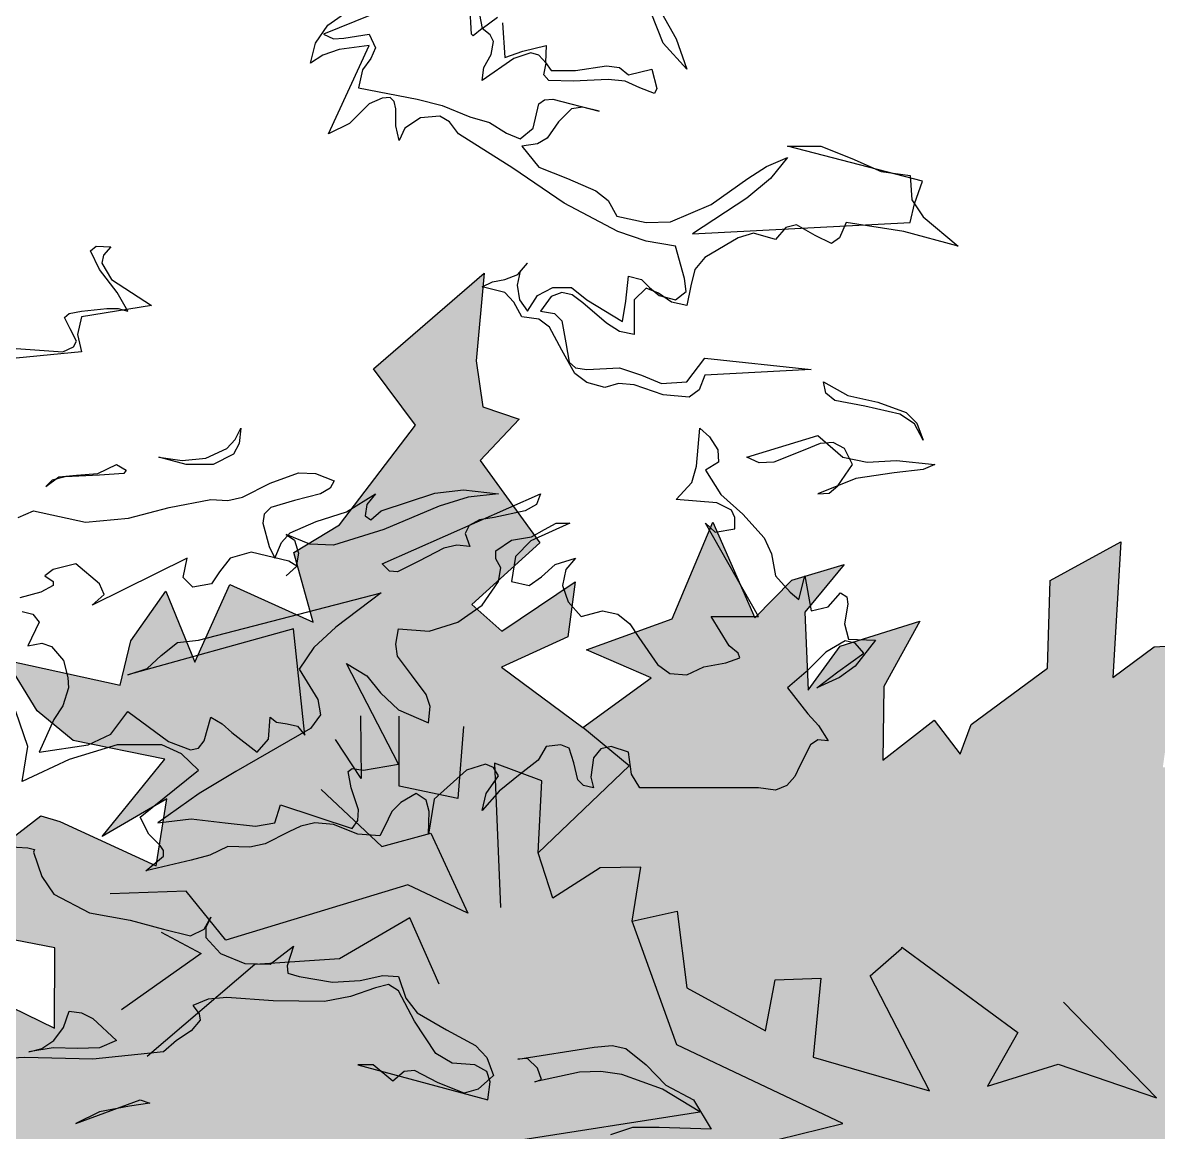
# Model space of a CAD drawing. Header units: millimetres. Extents: x 2403 to 72627, y 1744 to 50777.
# Drawn here: x 16013 to 19769, y 16036 to 19707 of the extents above; entities that cross this region are included whole.
import ezdxf

# ---------------------------------------------------------------- set-up
doc = ezdxf.new("R2010")
doc.units = ezdxf.units.MM
doc.layers.add('dwgmodels.com', color=250, linetype='Continuous')

# ---------------------------------------------------------------- blocks, each defined once
blk = doc.blocks.new('K15-2')
at = {"linetype": 'Continuous'}
for points in [[(1322.14, 3351.87), (1331.14, 3335.87), (1337.64, 3317.37), (1323.14, 3333.37), (1315.64, 3351.87)], [(1210.14, 3350.87), (1211.64, 3342.37), (1221.14, 3349.37)], [(1224.14, 3345.87), (1225.64, 3324.37), (1236.64, 3328.37), (1251.14, 3331.87), (1250.64, 3321.37), (1254.14, 3316.37), (1269.14, 3316.37), (1288.14, 3319.37), (1296.14, 3318.37), (1301.64, 3313.87), (1316.14, 3317.37), (1319.14, 3305.37), (1317.64, 3302.37), (1308.64, 3305.87), (1299.64, 3309.87), (1289.14, 3310.87), (1267.64, 3309.87), (1252.64, 3310.37), (1249.64, 3313.87), (1251.14, 3320.87), (1246.64, 3325.87), (1241.64, 3327.37), (1231.14, 3323.87), (1211.64, 3310.37), (1212.64, 3318.37), (1217.14, 3326.37), (1218.64, 3334.37), (1216.64, 3338.37), (1211.64, 3342.37), (1206.14, 3337.87), (1205.14, 3338.87), (1204.14, 3356.87)], [(1229.64, 3385.87), (1114.14, 3338.87), (1120.14, 3335.87), (1126.64, 3336.37), (1142.14, 3338.87), (1146.14, 3330.37), (1143.14, 3323.87), (1138.14, 3316.87), (1135.64, 3305.87), (1171.64, 3298.87), (1187.14, 3294.87), (1204.14, 3287.87), (1216.14, 3284.37), (1226.64, 3277.87), (1235.14, 3274.37), (1243.14, 3280.87), (1246.64, 3295.87), (1250.14, 3298.37), (1255.14, 3298.87), (1283.64, 3291.37), (1273.64, 3293.87), (1266.64, 3292.87), (1258.64, 3284.87), (1251.64, 3274.87), (1245.64, 3271.37), (1236.14, 3269.87), (1246.64, 3256.87), (1264.14, 3249.87), (1281.64, 3242.37), (1289.14, 3236.37), (1294.64, 3226.87), (1312.64, 3222.87), (1327.64, 3223.37), (1352.64, 3233.87), (1375.14, 3249.87), (1386.64, 3257.37), (1399.64, 3262.87), (1389.14, 3249.87), (1374.64, 3237.87), (1341.14, 3215.87), (1475.14, 3222.87), (1477.64, 3234.37), (1482.64, 3248.37), (1399.64, 3269.87), (1420.14, 3269.87), (1439.14, 3262.37), (1457.14, 3254.37), (1475.14, 3251.87), (1476.14, 3236.87), (1483.14, 3226.37), (1504.64, 3208.37), (1471.14, 3217.37), (1435.64, 3222.87), (1431.64, 3213.37), (1426.64, 3209.87), (1416.64, 3214.87), (1405.14, 3221.37), (1398.64, 3219.87), (1392.14, 3212.37), (1378.64, 3216.37), (1369.14, 3213.37), (1348.64, 3201.37), (1342.64, 3193.87), (1340.14, 3183.87), (1337.64, 3171.87), (1328.14, 3173.87), (1320.14, 3179.37), (1312.64, 3182.37), (1305.14, 3175.37), (1305.14, 3153.87), (1296.14, 3155.87), (1288.14, 3160.87), (1273.64, 3173.37), (1267.14, 3178.37), (1260.64, 3179.87), (1254.14, 3177.37), (1247.64, 3168.37), (1256.14, 3166.87), (1260.64, 3162.37), (1263.14, 3148.87), (1265.14, 3136.87), (1269.14, 3133.37), (1276.14, 3132.37), (1296.14, 3133.37), (1309.64, 3128.87), (1322.14, 3123.87), (1337.64, 3124.87), (1348.64, 3139.37), (1414.14, 3132.37), (1348.64, 3128.87), (1345.14, 3119.87), (1339.14, 3115.37), (1323.14, 3116.87), (1305.14, 3122.87), (1295.64, 3123.87), (1287.14, 3121.37), (1276.14, 3124.37), (1268.64, 3129.87), (1260.64, 3144.37), (1253.14, 3158.37), (1246.64, 3163.37), (1236.14, 3164.87), (1231.14, 3173.87), (1225.64, 3179.87), (1211.64, 3183.37), (1218.14, 3186.37), (1225.64, 3187.87), (1233.64, 3190.87), (1239.64, 3197.87), (1235.14, 3192.87), (1233.14, 3184.37), (1234.64, 3175.37), (1239.64, 3168.37), (1245.64, 3177.87), (1255.14, 3182.87), (1266.64, 3182.87), (1276.14, 3175.37), (1298.14, 3161.87), (1300.14, 3174.37), (1301.64, 3189.87), (1309.64, 3187.87), (1314.64, 3182.87), (1320.64, 3177.87), (1330.64, 3175.37), (1337.14, 3180.37), (1336.14, 3188.37), (1330.64, 3208.37), (1312.64, 3211.37), (1295.14, 3217.37), (1262.14, 3234.87), (1230.64, 3256.37), (1197.14, 3277.37), (1191.64, 3284.87), (1185.64, 3288.37), (1173.64, 3287.37), (1164.14, 3280.87), (1160.64, 3273.37), (1158.64, 3282.37), (1158.64, 3292.87), (1157.64, 3297.37), (1155.14, 3299.87), (1150.14, 3299.37), (1142.14, 3295.87), (1130.14, 3283.87), (1117.14, 3277.37), (1142.14, 3331.87), (1123.64, 3329.37), (1113.64, 3325.87), (1106.14, 3320.87), (1109.14, 3333.37), (1116.64, 3344.37), (1142.14, 3362.37)], [(852.64, 3150.37), (953.64, 3143.37), (960.14, 3146.37), (962.14, 3149.87), (958.14, 3157.37), (954.64, 3164.37), (957.64, 3166.87), (965.14, 3168.37), (980.64, 3169.87), (987.64, 3169.87), (993.64, 3168.37), (987.14, 3179.87), (976.14, 3193.87), (970.64, 3205.37), (974.14, 3208.37), (983.14, 3207.87), (978.64, 3202.87), (977.64, 3197.87), (983.64, 3187.87), (1008.14, 3171.87), (965.14, 3164.87), (962.64, 3153.87), (965.14, 3143.37), (852.64, 3132.37)], [(926.14, 3041.37), (935.64, 3045.37), (967.64, 3038.37), (994.14, 3040.87), (1019.14, 3047.37), (1044.64, 3052.37), (1055.14, 3051.87), (1064.14, 3053.87), (1081.14, 3062.37), (1098.64, 3068.87), (1109.14, 3068.37), (1120.64, 3063.87), (1118.14, 3059.37), (1112.14, 3055.87), (1096.14, 3051.87), (1081.64, 3047.37), (1077.64, 3043.37), (1076.64, 3037.87), (1080.64, 3023.37), (1084.14, 3016.37), (1088.14, 3025.87), (1093.64, 3031.87), (1109.64, 3038.87), (1128.14, 3044.87), (1146.14, 3055.87), (1140.64, 3049.37), (1139.64, 3042.37), (1143.14, 3039.87), (1149.64, 3045.37), (1182.64, 3056.37), (1200.14, 3058.37), (1221.64, 3055.87), (1203.14, 3053.87), (1185.14, 3048.37), (1151.14, 3033.87), (1120.14, 3024.37), (1105.64, 3024.87), (1091.14, 3030.87), (1096.14, 3027.37), (1098.64, 3019.37), (1097.14, 3010.87), (1091.14, 3005.37), (1097.64, 3011.37), (1092.64, 3014.37), (1069.64, 3019.87), (1056.64, 3016.37), (1050.14, 3007.87), (1045.14, 3000.37), (1033.64, 2998.37), (1027.64, 3004.37), (1030.14, 3016.37), (971.64, 2987.37), (979.14, 2993.87), (976.14, 3000.37), (961.64, 3012.87), (947.64, 3009.37), (942.64, 3005.37), (947.64, 3001.87), (947.64, 2999.37), (940.14, 2995.37), (927.14, 2991.87)], [(928.64, 2983.37), (935.14, 2981.87), (939.14, 2976.87), (932.14, 2962.37), (940.64, 2963.87), (946.64, 2961.87), (954.14, 2953.37), (956.64, 2942.87), (957.14, 2936.37), (953.64, 2925.37), (948.14, 2916.87), (939.14, 2896.87), (969.14, 2901.37), (983.14, 2907.87), (993.64, 2921.87), (1018.64, 2903.37), (1032.14, 2898.37), (1037.14, 2899.37), (1040.64, 2903.87), (1044.64, 2918.37), (1051.64, 2914.37), (1057.64, 2908.87), (1073.14, 2896.87), (1080.14, 2904.87), (1081.14, 2918.37), (1085.14, 2915.37), (1091.64, 2914.37), (1098.14, 2912.87), (1102.64, 2907.37), (1095.64, 2972.87), (993.64, 2944.37), (1005.64, 2948.37), (1014.14, 2956.37), (1024.14, 2964.37), (1037.14, 2965.87), (1149.64, 2994.87), (1121.64, 2973.87), (1108.14, 2961.37), (1099.14, 2947.87), (1110.64, 2929.37), (1112.14, 2919.87), (1106.14, 2911.37), (1060.14, 2884.87), (1037.64, 2871.37), (1012.14, 2853.37), (1032.64, 2855.87), (1053.64, 2853.37), (1072.14, 2851.37), (1084.14, 2853.37), (1087.64, 2864.37), (1131.64, 2849.87), (1135.14, 2854.87), (1135.64, 2861.37), (1131.14, 2874.87), (1129.14, 2884.87), (1131.64, 2886.87), (1138.64, 2885.87), (1160.14, 2889.37), (1128.14, 2951.37), (1140.64, 2943.87), (1149.14, 2933.37), (1160.14, 2922.87), (1178.64, 2914.87), (1179.64, 2924.87), (1177.14, 2932.37), (1168.14, 2944.37), (1159.64, 2955.87), (1158.64, 2963.37), (1160.14, 2972.87), (1179.14, 2971.37), (1196.64, 2976.87), (1211.64, 2987.37), (1221.64, 3001.87), (1223.14, 3010.37), (1220.14, 3015.87), (1220.14, 3020.87), (1229.64, 3027.37), (1242.14, 3029.37), (1250.14, 3033.87), (1257.14, 3037.87), (1265.64, 3037.87), (1241.64, 3026.87), (1232.14, 3017.37), (1229.64, 3001.87), (1240.64, 2999.37), (1248.14, 3004.87), (1256.64, 3012.37), (1269.14, 3016.37), (1263.14, 3009.37), (1261.14, 2999.37), (1264.64, 2989.37), (1272.64, 2980.37), (1285.64, 2983.87), (1295.14, 2981.87), (1302.64, 2975.87), (1308.14, 2967.37), (1319.64, 2950.87), (1327.14, 2945.37), (1337.64, 2944.37), (1348.14, 2949.37), (1361.64, 2951.87), (1370.14, 2954.87), (1369.14, 2957.87), (1363.64, 2962.37), (1352.64, 2980.37), (1381.64, 2980.37), (1349.14, 3037.87), (1355.14, 3032.37), (1367.14, 3034.37), (1367.14, 3041.37), (1365.14, 3045.87), (1356.14, 3050.37), (1331.14, 3052.37), (1340.64, 3062.87), (1343.64, 3072.87), (1345.64, 3096.37), (1351.64, 3090.87), (1356.64, 3082.87), (1357.14, 3075.37), (1349.14, 3070.37), (1358.64, 3055.37), (1372.14, 3043.37), (1385.14, 3028.87), (1389.64, 3018.87), (1392.14, 3005.37), (1401.14, 2995.37), (1406.64, 2990.87), (1410.14, 3005.37), (1414.14, 2983.87), (1424.64, 2986.37), (1432.14, 2994.87), (1436.14, 2992.37), (1436.64, 2987.87), (1434.64, 2975.87), (1437.14, 2966.37), (1453.64, 2965.87), (1441.14, 2949.87), (1431.64, 2942.87), (1417.64, 2936.37), (1430.64, 2946.37), (1446.64, 2957.87), (1441.14, 2963.87), (1435.14, 2965.37), (1423.14, 2958.37), (1411.14, 2946.37), (1399.64, 2936.37), (1412.14, 2920.37), (1418.64, 2913.37), (1424.64, 2903.87), (1418.14, 2904.37), (1413.64, 2901.37), (1407.14, 2888.37), (1404.14, 2881.87), (1399.14, 2876.37), (1392.14, 2873.37), (1381.64, 2874.87), (1308.64, 2874.87), (1303.64, 2883.37), (1301.64, 2896.87), (1291.14, 2900.37), (1284.64, 2898.87), (1280.14, 2893.37), (1278.64, 2881.37), (1280.14, 2874.87), (1274.14, 2876.37), (1270.64, 2879.87), (1268.14, 2890.37), (1265.14, 2899.37), (1260.14, 2901.37), (1251.14, 2900.37), (1246.14, 2891.87), (1235.14, 2883.37), (1222.14, 2872.87), (1211.64, 2860.87), (1214.14, 2871.37), (1221.64, 2882.37), (1218.64, 2887.37), (1213.64, 2889.37), (1202.14, 2885.87), (1182.14, 2867.87), (1178.64, 2846.37), (1179.14, 2860.37), (1177.14, 2867.37), (1171.14, 2871.37), (1161.64, 2865.87), (1156.14, 2860.37), (1151.64, 2850.87), (1148.64, 2845.37), (1135.14, 2846.37), (1120.14, 2852.37), (1108.64, 2853.37), (1100.14, 2851.37), (1092.64, 2847.87), (1078.14, 2840.37), (1068.64, 2838.37), (1055.14, 2838.87), (1044.14, 2833.37), (1032.64, 2830.37), (1004.64, 2823.87), (1015.64, 2832.87), (1015.64, 2836.37), (1013.64, 2839.37), (1006.64, 2846.37), (1001.14, 2856.87), (1037.14, 2885.87), (1026.64, 2895.87), (1014.64, 2901.37), (987.14, 2901.37), (957.64, 2892.37), (928.64, 2878.87), (932.14, 2900.37), (924.64, 2921.87)], [(918.64, 2838.87), (932.14, 2837.87), (936.14, 2836.87), (935.64, 2835.37), (940.64, 2820.37), (948.14, 2809.37), (970.14, 2797.87), (995.14, 2793.37), (1015.64, 2787.87), (1032.14, 2783.87), (1040.64, 2787.87), (1044.64, 2795.37), (1041.64, 2788.87), (1041.64, 2782.87), (1050.64, 2772.87), (1065.64, 2766.87), (1081.14, 2766.37), (1095.64, 2777.37), (1091.64, 2765.37), (1092.14, 2760.87), (1099.14, 2758.87), (1119.64, 2755.37), (1136.64, 2756.37), (1150.64, 2759.37), (1160.14, 2758.87), (1164.64, 2745.37), (1171.64, 2736.37), (1189.64, 2725.87), (1207.64, 2716.37), (1214.64, 2708.87), (1218.64, 2697.87), (1209.14, 2689.37), (1200.64, 2686.87), (1184.64, 2693.37), (1170.14, 2700.87), (1163.64, 2700.37), (1156.64, 2694.37), (1144.64, 2704.37), (1135.14, 2704.37), (1215.14, 2682.87), (1216.64, 2693.87), (1214.64, 2700.37), (1207.14, 2704.37), (1193.14, 2705.37), (1183.14, 2711.37), (1170.14, 2731.37), (1160.14, 2749.87), (1154.14, 2753.87), (1146.14, 2751.87), (1130.64, 2746.37), (1114.64, 2743.37), (1083.14, 2743.87), (1054.64, 2745.87), (1043.14, 2744.87), (1033.64, 2740.87), (1037.64, 2735.87), (1038.14, 2731.87), (1032.64, 2725.37), (1023.64, 2719.37), (1015.64, 2712.37), (972.14, 2707.87), (930.14, 2708.87), (911.64, 2707.87)], [(1421.64, 3124.87), (1436.64, 3116.37), (1455.14, 3112.37), (1472.64, 3105.87), (1479.14, 3099.37), (1483.14, 3088.87), (1477.64, 3098.87), (1468.64, 3104.87), (1447.14, 3109.87), (1428.64, 3113.37), (1423.14, 3117.87), (1421.64, 3124.87)], [(1063.14, 3096.37), (1062.14, 3086.87), (1058.64, 3080.37), (1046.14, 3073.87), (1029.64, 3073.87), (1012.64, 3078.37), (1027.14, 3076.37), (1041.64, 3077.87), (1054.64, 3083.87), (1059.64, 3089.37), (1063.14, 3096.37)], [(1418.14, 3091.87), (1433.64, 3078.37), (1448.64, 3075.37), (1466.64, 3076.37), (1490.14, 3073.87), (1483.14, 3070.87), (1465.14, 3068.87), (1441.64, 3065.37), (1418.14, 3055.87), (1425.14, 3056.37), (1430.64, 3060.87), (1439.64, 3073.87), (1434.64, 3083.87), (1427.64, 3087.37), (1419.64, 3086.87), (1410.14, 3082.87), (1391.14, 3075.37), (1382.14, 3074.87), (1374.64, 3078.37), (1418.14, 3091.87)], [(986.64, 3073.87), (992.64, 3070.37), (991.14, 3068.37), (976.14, 3067.37), (955.14, 3066.37), (947.14, 3064.37), (943.14, 3060.37), (951.14, 3066.37), (962.14, 3067.37), (975.14, 3068.37), (986.64, 3073.87)], [(1247.64, 3055.87), (1245.14, 3049.37), (1238.14, 3045.37), (1219.14, 3041.37), (1210.14, 3039.87), (1203.64, 3036.37), (1201.14, 3031.37), (1204.14, 3023.37), (1196.14, 3024.37), (1188.14, 3022.37), (1172.64, 3014.37), (1159.64, 3007.87), (1154.64, 3008.37), (1150.14, 3012.87), (1247.64, 3055.87)], [(957.64, 2737.37), (965.14, 2736.37), (972.14, 2732.87), (986.64, 2719.37), (976.14, 2714.87), (962.64, 2714.37), (947.64, 2714.87), (932.64, 2712.37), (940.64, 2714.37), (948.14, 2719.37), (954.14, 2727.37), (957.64, 2737.37)], [(1280.64, 2715.37), (1291.64, 2716.37), (1300.14, 2714.37), (1312.64, 2704.37), (1324.64, 2691.87), (1341.64, 2682.87), (1352.64, 2664.87), (1320.64, 2665.87), (1304.14, 2665.87), (1290.64, 2661.37)], [(1230.14, 2657.37), (1345.64, 2675.37), (1322.64, 2689.37), (1297.64, 2698.37), (1284.64, 2700.37), (1271.64, 2699.87), (1244.14, 2693.87), (1248.14, 2695.37), (1245.64, 2702.37), (1239.64, 2708.37), (1233.64, 2707.87), (1280.64, 2715.37)], [(1001.14, 2682.87), (1007.14, 2680.87), (994.64, 2678.87), (976.14, 2675.37), (961.64, 2668.37), (1001.14, 2682.87)]]:
    blk.add_lwpolyline(points, dxfattribs=at)
blk = doc.blocks.new('I_SITE2D_TREE_ELEV_Deciduous 4_P')
at = {"color": 0, "linetype": 'ByBlock', "lineweight": -2}
for points in [[(-1.6483, 22.3803), (-1.3544, 22.6064), (-1.3544, 22.6064), (-1.2596, 22.5778), (-0.7778, 22.3574), (-0.7257, 22.6912), (-1.0471, 22.5024), (-0.7351, 22.889), (-1.1921, 22.983), (-1.3721, 23.1306), (-1.5281, 23.3835), (-0.9575, 23.26), (-0.904, 23.4805), (-0.7307, 23.7296), (-0.5848, 23.3742), (-0.41, 23.7622), (0.0065, 23.574), (-0.09, 23.9219), (0.138, 24.0602), (0.5171, 24.5585), (0.3075, 24.8397), (0.3075, 24.8397), (0.8607, 25.3176), (0.8208, 24.8802), (0.8527, 24.6505), (1.035, 24.5885), (0.8398, 24.3817), (1.1375, 23.971), (0.7984, 23.663), (0.9481, 23.5288), (1.3151, 23.7754), (1.2779, 23.501), (0.9463, 23.3487), (1.3523, 23.0478), (1.6936, 23.2957), (1.3709, 23.4364), (1.7987, 23.5909), (2.0021, 24.0736), (2.2125, 23.5951), (2.3965, 23.7836), (2.6577, 23.862), (2.461, 23.6243), (2.4783, 23.234), (2.6381, 23.4545), (3.0354, 23.5796), (2.8566, 23.2519), (2.851, 22.8849), (3.1076, 23.0837), (3.2368, 22.9144), (3.292, 23.0628), (3.6727, 23.3448), (3.6868, 23.7817), (4.0393, 23.9758), (3.9999, 23.2982), (4.2063, 23.4513), (4.4834, 23.4672)], [(0.2431, 23.1062), (0.2453, 22.7938), (0.1173, 22.987)], [(0.757, 23.0524), (0.7278, 22.6935), (0.4356, 22.7555), (0.4352, 23.1039)], [(1.5992, 22.0802), (1.643, 22.3492), (1.4387, 22.347), (1.2032, 22.1953), (1.13, 22.4219), (1.5833, 22.8566), (1.3523, 23.0478)], [(1.13, 22.4219), (1.1473, 22.7814), (0.9113, 22.87), (0.9418, 22.1478)], [(0.0453, 22.7382), (0.349, 22.4525), (0.5942, 22.5197), (0.7792, 22.1196), (0.4788, 22.261), (-0.4301, 21.9855), (-0.6277, 22.23), (-1.0075, 22.2174)], [(2.2182, 20.9626), (2.6505, 21.0688), (1.8218, 21.4621), (1.5992, 22.0802), (1.8246, 22.1294), (1.8715, 21.748), (2.2644, 21.5318), (2.3127, 21.7868), (2.5413, 21.7947), (2.5034, 21.4002), (2.5034, 21.4002), (3.084, 21.2333), (2.7872, 21.8069), (2.9448, 21.9435), (2.9451, 21.9504), (3.5252, 21.5244), (3.3733, 21.2554), (3.7269, 21.3654), (4.2182, 21.1977), (3.7539, 21.6764)], [(0.6352, 21.7662), (0.4881, 22.0975), (0.1368, 21.8913), (-0.285, 21.8635), (-0.8235, 21.4038)], [(-0.7525, 22.025), (-0.5534, 21.9193), (-0.9513, 21.6381)]]:
    blk.add_lwpolyline(points, dxfattribs=at)
blk.add_lwpolyline([(-1.2852, 21.5461), (-1.2848, 21.9476), (-1.5874, 22.005), (-1.8029, 21.9124), (-1.9408, 21.6496), (-1.5736, 21.6852)], close=True, dxfattribs=at)
blk = doc.blocks.new('*U8')
at = {"layer": 'dwgmodels.com', "color": 69, "linetype": 'Continuous', "lineweight": -3, "xscale": 663.9147824727843, "yscale": 663.9147824727843, "zscale": 663.9147824727843}
blk.add_blockref('I_SITE2D_TREE_ELEV_Deciduous 4_P', (0, 0), dxfattribs=at)
blk = doc.blocks.new('tree 1 side')
at = {"lineweight": -2}
h = blk.add_hatch(color=256, dxfattribs=at)
h.dxf.hatch_style = 1
h.set_gradient(color1=(0, 127, 31), one_color=1, tint=1, name='SPHERICAL')
h.paths.add_polyline_path([(0.1229, 4.7235), (0.0064, 4.783), (-0.1571, 4.8227), (-0.3184, 4.86), (-0.3424, 4.939), (-0.2127, 4.9885), (-0.1975, 4.8923), (-0.0543, 4.9269), (-0.1343, 5.0841), (-0.1161, 5.0952), (-0.1264, 5.2133), (-0.2008, 5.1891), (-0.2144, 5.1198), (-0.3014, 5.0484), (-0.3302, 5.1453), (-0.3624, 5.2684), (-0.1783, 5.2437), (-0.1766, 5.3271), (-0.3037, 5.3309), (-0.2181, 5.4087), (-0.3457, 5.4864), (-0.4271, 5.3647), (-0.4587, 5.2509), (-0.5728, 5.312), (-0.5356, 5.4239), (-0.4884, 5.4972), (-0.5596, 5.5524), (-0.6067, 5.483), (-0.6331, 5.4303), (-0.6831, 5.6316), (-0.7667, 5.6657), (-0.7899, 5.5594), (-0.7355, 5.4869), (-0.7039, 5.3979), (-0.7909, 5.41), (-0.8497, 5.4748), (-0.9212, 5.476), (-0.884, 5.5895), (-0.9809, 5.6777), (-0.9742, 5.4507), (-1.0605, 5.5105), (-1.1108, 5.5885), (-1.191, 5.6224), (-1.2503, 5.5815), (-1.2949, 5.5297), (-1.2866, 5.7361), (-1.2334, 5.7319), (-1.2523, 5.8362), (-1.2945, 5.7865), (-1.2549, 5.9835), (-1.3637, 6.0842), (-1.4265, 6.1367), (-1.4813, 6.0381), (-1.6249, 6.104), (-1.524, 5.847), (-1.5919, 6.0054), (-1.733, 6.0144), (-1.6059, 5.7975), (-1.7018, 5.7879), (-1.7381, 5.909), (-1.8771, 5.9475), (-1.7883, 5.8102), (-1.7474, 5.6668), (-2.0337, 5.7521), (-1.8768, 5.6236), (-2.0209, 5.6521), (-1.9898, 5.4716), (-1.8354, 5.4562), (-1.8475, 5.3693), (-1.8039, 5.3655), (-1.9299, 5.1806), (-1.7176, 5.2579), (-1.6626, 5.3269), (-1.5754, 5.2727), (-1.7187, 5.1523), (-1.6034, 5.0212), (-1.5587, 5.123), (-1.4858, 5.1513), (-1.4541, 5.1117), (-1.5523, 5.009), (-1.579, 4.9149), (-1.3865, 4.8994), (-1.3171, 5.0199), (-1.243, 4.9521), (-1.2987, 4.9054), (-1.3775, 4.8035), (-1.2948, 4.8216), (-1.191, 4.7928), (-1.237, 4.5342), (-1.5394, 4.7794), (-1.4462, 4.6499), (-1.587, 4.6646), (-1.5648, 4.7488), (-1.6707, 4.78), (-1.7854, 4.8412), (-1.7695, 4.6734), (-1.919, 4.5789), (-1.7861, 4.6123), (-1.9076, 4.3198), (-1.7832, 4.507), (-1.8268, 4.3102), (-1.7212, 4.4739), (-1.6323, 4.4657), (-1.7457, 4.2944), (-1.5892, 4.2869), (-1.5068, 4.3823), (-1.5214, 4.4921), (-1.3351, 4.4434), (-1.4215, 4.418), (-1.3494, 4.2276), (-1.2234, 4.4023), (-1.0994, 4.3349), (-1.1273, 4.4636), (-0.877, 4.4453), (-0.8784, 4.2504), (-1.0036, 4.3098), (-1.0835, 4.2506), (-1.1835, 4.2037), (-1.282, 4.0931), (-1.1234, 3.9997), (-0.9408, 4.0267), (-0.8521, 3.9332), (-0.9701, 3.7951), (-0.8275, 3.8184), (-0.8733, 3.6933), (-0.6722, 3.7035), (-0.6219, 3.5437), (-0.6128, 3.6984), (-0.5208, 3.6622), (-0.4371, 3.6644), (-0.5154, 3.7733), (-0.4169, 3.7549), (-0.2052, 3.8203), (-0.1096, 3.8237), (-0.1659, 3.6809), (-0.0508, 3.6754), (-0.0727, 3.5969), (0.0546, 3.6328), (0.1186, 3.8071), (0.2035, 3.7871), (0.1362, 3.6767), (0.2181, 3.5949), (0.3584, 3.616), (0.3549, 3.7576), (0.4589, 3.8521), (0.6208, 3.8267), (0.6237, 3.8879), (0.7094, 3.8861), (0.8158, 3.7815), (0.8986, 3.6838), (1.0865, 3.5373), (1.0124, 3.5329), (0.9277, 3.5074), (0.8928, 3.5625), (0.7812, 3.5224), (0.8522, 3.4275), (0.7923, 3.4224), (0.9583, 3.3525), (0.874, 3.2531), (0.983, 3.2519), (0.9854, 3.254), (1.1515, 3.1506), (1.0877, 3.2309), (1.0586, 3.3357), (1.1743, 3.2467), (1.3048, 3.1966), (1.2372, 3.3971), (1.3597, 3.2974), (1.5157, 3.2803), (1.4057, 3.3452), (1.3524, 3.441), (1.3366, 3.5275), (1.204, 3.5356), (1.0546, 3.6184), (1.1295, 3.6528), (1.1128, 3.8366), (1.316, 3.8428), (1.1156, 3.978), (1.0593, 3.929), (0.9255, 3.9951), (0.8202, 4.1211), (1.0024, 4.1522), (0.8652, 4.2304), (0.7531, 4.1801), (0.6623, 4.1946), (0.7272, 4.2569), (0.663, 4.2918), (0.6639, 4.3174), (0.6063, 4.3525), (0.4611, 4.3117), (0.5087, 4.1782), (0.3653, 4.2583), (0.362, 4.354), (0.2768, 4.4018), (0.243, 4.4097), (0.2225, 4.3965), (0.2136, 4.3753), (0.2244, 4.3526), (0.2884, 4.3138), (0.4127, 4.1686), (0.4128, 4.1708), (0.4301, 4.0802), (0.3849, 4.0864), (0.2558, 4.1306), (0.2624, 4.0667), (0.1863, 4.0561), (0.2068, 3.9398), (0.073, 3.9343), (0.1191, 4.0179), (0.0352, 4.01), (-0.1212, 3.9118), (-0.1707, 3.9937), (-0.3034, 4.012), (-0.3298, 3.9121), (-0.4429, 4.0068), (-0.5572, 4.064), (-0.6275, 4.0554), (-0.7505, 4.1807), (-0.6703, 4.1927), (-0.6084, 4.204), (-0.5132, 4.1517), (-0.2415, 4.059), (-0.2416, 4.0568), (0.0352, 4.01), (0.1191, 4.0179), (0.073, 3.9343), (0.2068, 3.9398), (0.1863, 4.0561), (0.2624, 4.0667), (0.2558, 4.1306), (0.3849, 4.0864), (0.4301, 4.0802), (0.4134, 4.1677), (0.2884, 4.3138), (0.2244, 4.3526), (0.2136, 4.3753), (0.2225, 4.3965), (0.243, 4.4097), (0.2768, 4.4018), (0.2839, 4.5151), (0.4344, 4.5358), (0.6, 4.5534), (0.7299, 4.5613), (1.023, 4.4995), (1.0899, 4.4366), (1.1153, 4.3496), (1.002, 4.3454), (1.1044, 4.1592), (1.1618, 4.3235), (1.2106, 4.17), (1.3371, 4.2833), (1.2936, 4.3712), (1.3609, 4.3179), (1.4474, 4.1768), (1.5009, 4.0845), (1.5532, 4.1797), (1.6123, 4.1689), (1.7512, 4.0787), (1.6909, 4.2782), (1.6102, 4.3736), (1.77, 4.3523), (1.7768, 4.2446), (1.8025, 4.1518), (1.877, 4.2613), (1.917, 4.1344), (2.0527, 4.108), (2.1862, 4.1073), (2.1019, 4.175), (2.0372, 4.2838), (2.1457, 4.3064), (2.073, 4.3195), (1.9905, 4.3872), (1.9245, 4.504), (2.0659, 4.5012), (1.9172, 4.6015), (1.8698, 4.6913), (1.8313, 4.6335), (1.8213, 4.5925), (1.7453, 4.6177), (1.7949, 4.7409), (1.7342, 4.7177), (1.638, 4.7501), (1.5947, 4.7124), (1.6481, 4.6303), (1.5876, 4.5656), (1.4517, 4.6341), (1.437, 4.7899), (1.5582, 4.7801), (1.4958, 4.8547), (1.4822, 4.9372), (1.7, 4.883), (1.6073, 5.0227), (1.5345, 5.0796), (1.4891, 5.0818), (1.4489, 5.0382), (1.3959, 5.1283), (1.4603, 5.1451), (1.3834, 5.3295), (1.5636, 5.2731), (1.516, 5.1441), (1.659, 5.1054), (1.6384, 5.2559), (1.6481, 5.327), (1.7386, 5.3068), (1.8171, 5.249), (1.745, 5.1928), (1.9249, 5.1268), (2.047, 5.1845), (1.9648, 5.2601), (1.9248, 5.3734), (2.0769, 5.2746), (2.0447, 5.3867), (2.0408, 5.3877), (1.9208, 5.5048), (1.7932, 5.4968), (1.801, 5.4112), (1.6886, 5.4722), (1.7234, 5.5342), (1.6671, 5.5585), (1.5597, 5.5222), (1.5375, 5.6403), (1.633, 5.7232), (1.6632, 5.6422), (1.7585, 5.6041), (1.7463, 5.6803), (1.8382, 5.6418), (1.9178, 5.5607), (1.9315, 5.6794), (1.8753, 5.7991), (1.9208, 5.835), (2.0601, 5.7544), (2.0008, 5.5965), (2.1188, 5.6044), (2.155, 5.6942), (2.2133, 5.6658), (2.1851, 5.5757), (2.1723, 5.4746), (2.3296, 5.4375), (2.2566, 5.6217), (2.4529, 5.4372), (2.4951, 5.5227), (2.4954, 5.6602), (2.6372, 5.6654), (2.4307, 5.8043), (2.4389, 5.8556), (2.4905, 5.8054), (2.6863, 5.8596), (2.5194, 5.9932), (2.457, 6.1019), (2.5439, 6.0898), (2.653, 6.0425), (2.6234, 6.1235), (2.5208, 6.1881), (2.502, 6.2469), (2.7049, 6.2468), (2.5562, 6.3455), (2.4275, 6.3994), (2.3337, 6.3505), (2.3843, 6.2924), (2.2099, 6.3405), (2.259, 6.4177), (2.1756, 6.4552), (2.0081, 6.5292), (1.9246, 6.4474), (1.772, 6.465), (1.6228, 6.4221), (1.4589, 6.4402), (1.3305, 6.5833), (1.1693, 6.6348), (0.9951, 6.7347), (0.931, 6.7258), (0.877, 6.7125), (0.7908, 6.7047), (0.7157, 6.7146), (0.6527, 6.7273), (0.5457, 6.6886), (0.4367, 6.6564), (0.438, 6.7152), (0.4691, 6.7145), (0.3749, 6.906), (0.4511, 6.9199), (0.5078, 6.8098), (0.5741, 6.7469), (0.6257, 6.7803), (0.6113, 6.8605), (0.7045, 6.8481), (0.7829, 6.8244), (0.7346, 6.9421), (0.8778, 6.9773), (0.6033, 7.1075), (0.5296, 7.3122), (0.5441, 7.4013), (0.4765, 7.4006), (0.3985, 7.3503), (0.3742, 7.4254), (0.5243, 7.5693), (0.4478, 7.6327), (0.3134, 7.7323), (0.4232, 7.7827), (0.4355, 7.8736), (0.314, 7.7919), (0.2644, 7.8364), (0.3767, 7.9384), (0.2781, 8.0744), (0.3428, 8.1429), (0.2824, 8.1634), (0.2718, 8.2395), (0.285, 8.3843), (0.1018, 8.2261), (0.1712, 8.1329), (0.0457, 7.9679), (-0.0298, 7.9221), (0.0022, 7.8069), (-0.1358, 7.8692), (-0.1937, 7.7407), (-0.242, 7.8584), (-0.2994, 7.7759), (-0.3171, 7.7029), (-0.5061, 7.7438), (-0.4544, 7.6601), (-0.3948, 7.6112), (-0.2434, 7.58), (-0.3467, 7.452), (-0.2403, 7.5145), (-0.2576, 7.404), (-0.4171, 7.477), (-0.4485, 7.4865), (-0.5459, 7.4116), (-0.6069, 7.502), (-0.7663, 7.6608), (-0.7337, 7.5581), (-0.7774, 7.5125), (-0.8637, 7.4547), (-0.9405, 7.347), (-0.8259, 7.3796), (-1.0006, 7.2203), (-0.9575, 7.0751), (-1.0718, 7.1442), (-1.1909, 7.2334), (-1.1763, 7.0878), (-1.2974, 7.0022), (-1.1825, 6.875), (-1.2819, 6.9116), (-1.3636, 6.8678), (-1.2662, 6.7898), (-1.4127, 6.6736), (-1.4974, 6.8146), (-1.5523, 6.7479), (-1.465, 6.6602), (-1.5904, 6.5349), (-1.7073, 6.586), (-1.6582, 6.4484), (-1.7435, 6.4587), (-1.8527, 6.3742), (-1.7774, 6.2854), (-1.7821, 6.2339), (-1.6938, 6.287), (-1.6061, 6.2908), (-1.5218, 6.2708), (-1.4886, 6.2175), (-1.5088, 6.1628), (-1.6338, 6.1267), (-1.6249, 6.104), (-1.4813, 6.0381), (-1.4265, 6.1367), (-1.3637, 6.0842), (-1.2549, 5.9835), (-1.2945, 5.7865), (-1.2523, 5.8362), (-1.2334, 5.7319), (-1.2866, 5.7361), (-1.2949, 5.5297), (-1.2503, 5.5815), (-1.191, 5.6224), (-1.1108, 5.5885), (-1.0605, 5.5105), (-0.9742, 5.4507), (-0.9809, 5.6777), (-0.884, 5.5895), (-0.9212, 5.476), (-0.8497, 5.4748), (-0.7909, 5.41), (-0.7039, 5.3979), (-0.7355, 5.4869), (-0.7899, 5.5594), (-0.7667, 5.6657), (-0.6831, 5.6316), (-0.6331, 5.4303), (-0.6067, 5.483), (-0.5596, 5.5524), (-0.4884, 5.4972), (-0.5356, 5.4239), (-0.5728, 5.312), (-0.4587, 5.2509), (-0.4271, 5.3647), (-0.3457, 5.4864), (-0.2181, 5.4087), (-0.3037, 5.3309), (-0.1766, 5.3271), (-0.1783, 5.2437), (-0.3624, 5.2684), (-0.3302, 5.1453), (-0.3014, 5.0484), (-0.2144, 5.1198), (-0.2008, 5.1891), (-0.1264, 5.2133), (-0.1161, 5.0952), (-0.0793, 5.1531), (-0.0098, 5.1083), (-0.0097, 5.2771), (0.0743, 5.2514), (0.1454, 5.2759), (0.1075, 5.1481), (0.0488, 5.0498), (0.1463, 5.0809)])
h.paths.add_polyline_path([(0.6813, 5.9979), (0.6016, 6.1609), (0.6751, 6.1534), (0.6995, 6.1283), (0.6769, 6.0715)], flags=16)
h.paths.add_polyline_path([(0.92, 5.9984), (0.835, 6.1696), (0.8056, 6.1374), (0.7836, 6.1402), (0.7902, 6.2774), (0.8579, 6.1963), (0.9846, 6.101), (0.9577, 6.0381)], flags=16)
h.paths.add_polyline_path([(0.2522, 5.9248), (0.1956, 5.9076), (0.2113, 6.0205), (-0.0168, 6.169), (-0.1871, 6.2209), (-0.5759, 6.3726), (-0.7661, 6.4237), (-0.9484, 6.5381), (-0.6336, 6.4609, 0.11871), (-0.6133, 6.4608), (-0.3436, 6.5245), (-0.3236, 6.4431, 0.296835), (-0.2893, 6.4109), (-0.1513, 6.3863), (-0.038, 6.3375, 0.141385), (-0.0143, 6.3345), (0.1097, 6.3538), (0.2042, 6.3351), (0.2869, 6.2698)], flags=16)
h.paths.add_polyline_path([(0.5634, 6.1928), (0.5154, 6.1889), (0.4744, 6.1988), (0.4473, 6.2143), (0.4313, 6.2588), (0.4485, 6.2859), (0.4676, 6.3048), (0.4973, 6.3091), (0.5427, 6.295), (0.6543, 6.2163)], flags=16)
h.paths.add_polyline_path([(0.7362, 6.23), (0.6738, 6.2552), (0.5675, 6.3137), (0.4645, 6.3703), (0.4071, 6.3714), (0.413, 6.4109), (0.4409, 6.459), (0.5419, 6.4445), (0.6729, 6.4024), (0.7283, 6.3497)], flags=16)
h.paths.add_polyline_path([(0.8218, 6.3077), (0.6779, 6.4595), (0.598, 6.4992), (0.5368, 6.5044), (0.4488, 6.4927), (0.4059, 6.5584), (0.4168, 6.6192), (0.4686, 6.6207), (0.5636, 6.648), (0.6246, 6.6752), (0.6942, 6.6815), (0.7413, 6.6673), (0.8142, 6.6479), (0.8858, 6.6126), (0.9298, 6.569), (0.9531, 6.5219), (0.9794, 6.4911), (1.0284, 6.4688), (1.0794, 6.4187), (1.0793, 6.3687), (1.0985, 6.32), (1.1525, 6.2839), (1.1922, 6.2359), (1.0483, 6.269), (0.9879, 6.2537), (0.9914, 6.2439)], flags=16)
h.paths.add_polyline_path([(0.0824, 5.9153), (0.0155, 5.9305), (-0.0618, 5.8944), (-0.0112, 5.9914), (-0.158, 6.082), (-0.1266, 5.9549), (-0.2225, 6.0271), (-0.234, 5.9902), (-0.2505, 5.941), (-0.2767, 5.8928), (-0.3822, 5.9337), (-0.4243, 5.9675), (-0.3158, 5.9901), (-0.4121, 6.0919), (-0.2935, 6.1584), (-0.1858, 6.1652), (-0.0252, 6.1131), (0.0704, 6.033)], flags=16)
h.paths.add_polyline_path([(0.2797, 6.3673), (0.0428, 6.4167), (-0.006, 6.431), (0.0204, 6.4831), (0.1073, 6.517), (0.1896, 6.5267), (0.2872, 6.5243), (0.2871, 6.5221)], flags=16)
h.paths.add_polyline_path([(0.6393, 4.9936), (0.5664, 4.967), (0.5167, 4.9256), (0.4807, 4.8853), (0.4483, 4.8732), (0.3885, 4.8698), (0.309, 4.8719), (0.2928, 4.9006), (0.3084, 5.0612), (0.3616, 5.0086), (0.3793, 4.9282), (0.4533, 4.9309), (0.4652, 5.0116)], flags=16)
h.paths.add_polyline_path([(-0.1762, 5.7487), (-0.2162, 5.7444), (-0.2501, 5.7364), (-0.2821, 5.7339), (-0.2271, 5.8484)], flags=16)
h.paths.add_polyline_path([(0.7348, 4.9589), (0.7343, 4.9009), (0.7604, 4.8639), (0.8164, 4.8356), (0.8664, 4.8827), (0.906, 4.7955), (0.7875, 4.8131), (0.7117, 4.8088), (0.6589, 4.7852), (0.6172, 4.7457), (0.5736, 4.7018), (0.5278, 4.6586), (0.5116, 4.6173), (0.429, 4.5894), (0.2782, 4.5967), (0.2856, 4.835), (0.3128, 4.82), (0.44, 4.8196), (0.516, 4.8279), (0.5577, 4.8679), (0.6075, 4.911), (0.6545, 4.9428)], flags=16)
h.paths.add_polyline_path([(-0.2998, 6.24), (-0.3496, 6.1969), (-0.4303, 6.1746), (-0.4928, 6.1975), (-0.4979, 6.0921), (-0.5573, 6.133), (-0.6417, 6.1149), (-0.5998, 6.2066), (-0.6846, 6.2147), (-0.776, 6.1816), (-0.7527, 6.0867), (-0.8104, 6.0792), (-0.8521, 6.2068), (-0.8156, 6.221), (-0.7626, 6.294), (-0.9474, 6.3745), (-0.9601, 6.441), (-0.8912, 6.4337), (-0.7986, 6.4094), (-0.7251, 6.3303)], flags=16)
h.paths.add_polyline_path([(-0.4053, 5.6182), (-0.5348, 5.6904), (-0.6115, 5.6662), (-0.5736, 5.7099), (-0.5552, 5.7272), (-0.5244, 5.7416), (-0.4828, 5.7436), (-0.4178, 5.7245)], flags=16)
h.paths.add_polyline_path([(0.8716, 4.7415), (0.9763, 4.7223), (0.995, 4.6617), (1.0446, 4.6536), (1.1822, 4.7027), (1.1286, 4.6274), (0.9218, 4.5817), (0.7257, 4.603), (0.5944, 4.6036), (0.6057, 4.6247), (0.6329, 4.6592), (0.6766, 4.6929), (0.7713, 4.7241)], flags=16)
h.paths.add_polyline_path([(1.6152, 6.3827), (1.763, 6.3955), (1.819, 6.4485), (2.0223, 6.2916), (1.8697, 6.2631), (1.7785, 6.3272), (1.7213, 6.356), (1.7212, 6.3537)], flags=16)
h.paths.add_polyline_path([(0.1075, 4.6509), (0.1119, 4.3285), (-0.0526, 4.3818), (-0.1789, 4.4498), (-0.2929, 4.4792), (-0.414, 4.477), (-0.5785, 4.4946), (-0.7221, 4.5237), (-0.6498, 4.6196), (-0.6675, 4.6876), (-0.7736, 4.7409), (-0.7035, 4.8268), (-0.5919, 4.7959), (-0.6834, 4.7485), (-0.6498, 4.6196), (-0.7221, 4.5237), (-0.5785, 4.4946), (-0.414, 4.477), (-0.2929, 4.4792), (-0.2401, 4.538), (-0.1718, 4.4694), (-0.1099, 4.5159), (-0.1964, 4.7013), (-0.0655, 4.6592), (-0.0547, 4.5513), (0.0567, 4.5874), (0.0125, 4.6783), (-0.0652, 4.7007), (-0.0846, 4.7573), (-0.3208, 4.7734), (-0.3602, 4.687), (-0.3949, 4.7457), (-0.4811, 4.7843), (-0.0846, 4.7573), (-0.0652, 4.7007)], flags=16)
h.paths.add_polyline_path([(-0.6003, 6.5272), (-0.6002, 6.5289), (-0.7134, 6.5263), (-0.8267, 6.5699), (-1.0012, 6.6277), (-1.0125, 6.7237), (-0.7602, 6.6758), (-0.5323, 6.5789)], flags=16)
h.paths.add_polyline_path([(-0.5543, 6.692), (-0.6797, 6.8611), (-0.5731, 6.8799)], flags=16)
h.paths.add_polyline_path([(-0.6287, 6.6814), (-0.7623, 6.7514), (-0.8664, 6.7843), (-0.9105, 6.8603), (-0.8341, 6.8765), (-0.7409, 6.8641)], flags=16)
h.paths.add_polyline_path([(-0.124, 4.3517), (0.0021, 4.2798), (0.0813, 4.2243), (0.0942, 4.0446), (-0.0184, 4.1017), (-0.1263, 4.1388), (-0.0926, 4.2127), (-0.2366, 4.3253), (-0.2212, 4.1854), (-0.3488, 4.3086), (-0.5064, 4.3758), (-0.4962, 4.256), (-0.585, 4.2784), (-0.5736, 4.3853), (-0.6953, 4.419), (-0.7511, 4.3341), (-0.8124, 4.4644), (-0.5618, 4.4285), (-0.3328, 4.4294)], flags=16)
h.paths.add_polyline_path([(-1.0134, 5.9123), (-1.0726, 5.9327), (-1.1262, 5.9296), (-1.1807, 5.918), (-1.239, 5.8651), (-1.1732, 5.9915), (-1.1731, 5.9932), (-1.0851, 6.039)], flags=16)
h.paths.add_polyline_path([(-0.4256, 7.1353), (-0.5211, 7.1814), (-0.6427, 7.1696), (-0.5971, 7.2566), (-0.5257, 7.2873), (-0.4255, 7.2683)], flags=16)
h.paths.add_polyline_path([(-1.2373, 6.2674), (-1.2901, 6.2438), (-1.3154, 6.2132), (-1.3409, 6.1445), (-1.3637, 6.1677), (-1.3922, 6.2367), (-1.3615, 6.2949)], flags=16)
h = blk.add_hatch(color=256, dxfattribs=at)
h.dxf.hatch_style = 1
h.set_gradient(color1=(0, 127, 31), one_color=1, tint=1, name='SPHERICAL')
h.paths.add_polyline_path([(1.772, 6.8786), (1.8047, 6.897), (1.9082, 6.8164), (2.061, 6.767), (1.9853, 6.882), (1.9313, 7), (1.9468, 7.039), (2.081, 6.9712), (2.0225, 7.1252), (2.0503, 7.2057), (2.1297, 7.2036), (1.9926, 7.3295), (2.1457, 7.3244), (2.1061, 7.4098), (2.2012, 7.3672), (2.2839, 7.2677), (2.259, 7.4462), (2.182, 7.5471), (2.1277, 7.4923), (2.0567, 7.5054), (1.9423, 7.6444), (1.9643, 7.5695), (1.8325, 7.7588), (1.8205, 7.5565), (1.7626, 7.5934), (1.7301, 7.533), (1.6802, 7.6234), (1.7014, 7.7276), (1.6385, 7.6607), (1.5713, 7.5867), (1.5576, 7.6686), (1.5067, 7.5659), (1.4073, 7.5667), (1.4231, 7.683), (1.4847, 7.7715), (1.393, 7.7663), (1.3246, 7.7156), (1.3377, 7.94), (1.221, 7.8757), (1.2163, 7.731), (1.0902, 7.6376), (1.0719, 7.5885), (1.0291, 7.6445), (0.9442, 7.5787), (0.946, 7.7002), (1.0052, 7.8088), (0.8737, 7.7673), (0.8207, 7.6943), (0.815, 7.8236), (0.8801, 7.9023), (0.7937, 7.8763), (0.7327, 7.8139), (0.663, 7.9724), (0.5957, 7.8125), (0.454, 7.7614), (0.5609, 7.7147), (0.4478, 7.6327), (0.5243, 7.5693), (0.3742, 7.4254), (0.3985, 7.3503), (0.4765, 7.4006), (0.5441, 7.4013), (0.5296, 7.3122), (0.6043, 7.3285), (0.6198, 7.2022), (0.7499, 7.1306), (0.7659, 7.2151), (0.8416, 7.2177), (0.8291, 7.087), (1.0213, 7.0318), (0.923, 7.2217), (0.9752, 7.2669), (0.9753, 7.2692), (0.9767, 7.2682), (0.923, 7.2217), (1.0213, 7.0318), (0.8291, 7.087), (0.8416, 7.2177), (0.7659, 7.2151), (0.7499, 7.1306), (0.6198, 7.2022), (0.6043, 7.3285), (0.5296, 7.3122), (0.6033, 7.1075), (0.8778, 6.9773), (0.7346, 6.9421), (0.7829, 6.8244), (0.7045, 6.8481), (0.6113, 6.8605), (0.6257, 6.7803), (0.5741, 6.7469), (0.5078, 6.8098), (0.4511, 6.9199), (0.3749, 6.906), (0.4691, 6.7145), (0.438, 6.7152), (0.4367, 6.6564), (0.5457, 6.6886), (0.6527, 6.7273), (0.7157, 6.7146), (0.7908, 6.7047), (0.877, 6.7125), (0.931, 6.7258), (0.9951, 6.7347), (1.1693, 6.6348), (1.3305, 6.5833), (1.3617, 6.6176), (1.3441, 6.7003), (1.4561, 6.6313), (1.5489, 6.6228), (1.4437, 6.787), (1.4993, 6.7843), (1.5744, 6.7387), (1.5642, 6.646), (1.6647, 6.6667), (1.6645, 6.794), (1.7169, 6.7597), (1.7512, 6.7762), (1.8636, 6.6316), (1.9047, 6.7427), (1.8139, 6.7931)])
at = {"layer": 'dwgmodels.com', "color": 69, "linetype": 'Continuous', "lineweight": -3, "xscale": 0.0004988080553519819, "yscale": 0.0004988080553519819, "zscale": 0.0004988080553519819}
blk.add_blockref('*U8', (0, 0), dxfattribs=at)

msp = doc.modelspace()

# ---------------------------------------------------------------- block references
at = {"lineweight": -2, "xscale": 2000, "yscale": 2000, "zscale": 2000}
msp.add_blockref('tree 1 side', (16969.5, 2109.9), dxfattribs=at)
at = {"layer": 'dwgmodels.com', "xscale": 5.37560496273727, "yscale": 5.37560496273727, "zscale": 5.37560496273727}
msp.add_blockref('K15-2', (11018.9, 1721.2), dxfattribs=at)

doc.saveas('drawing.dxf')
